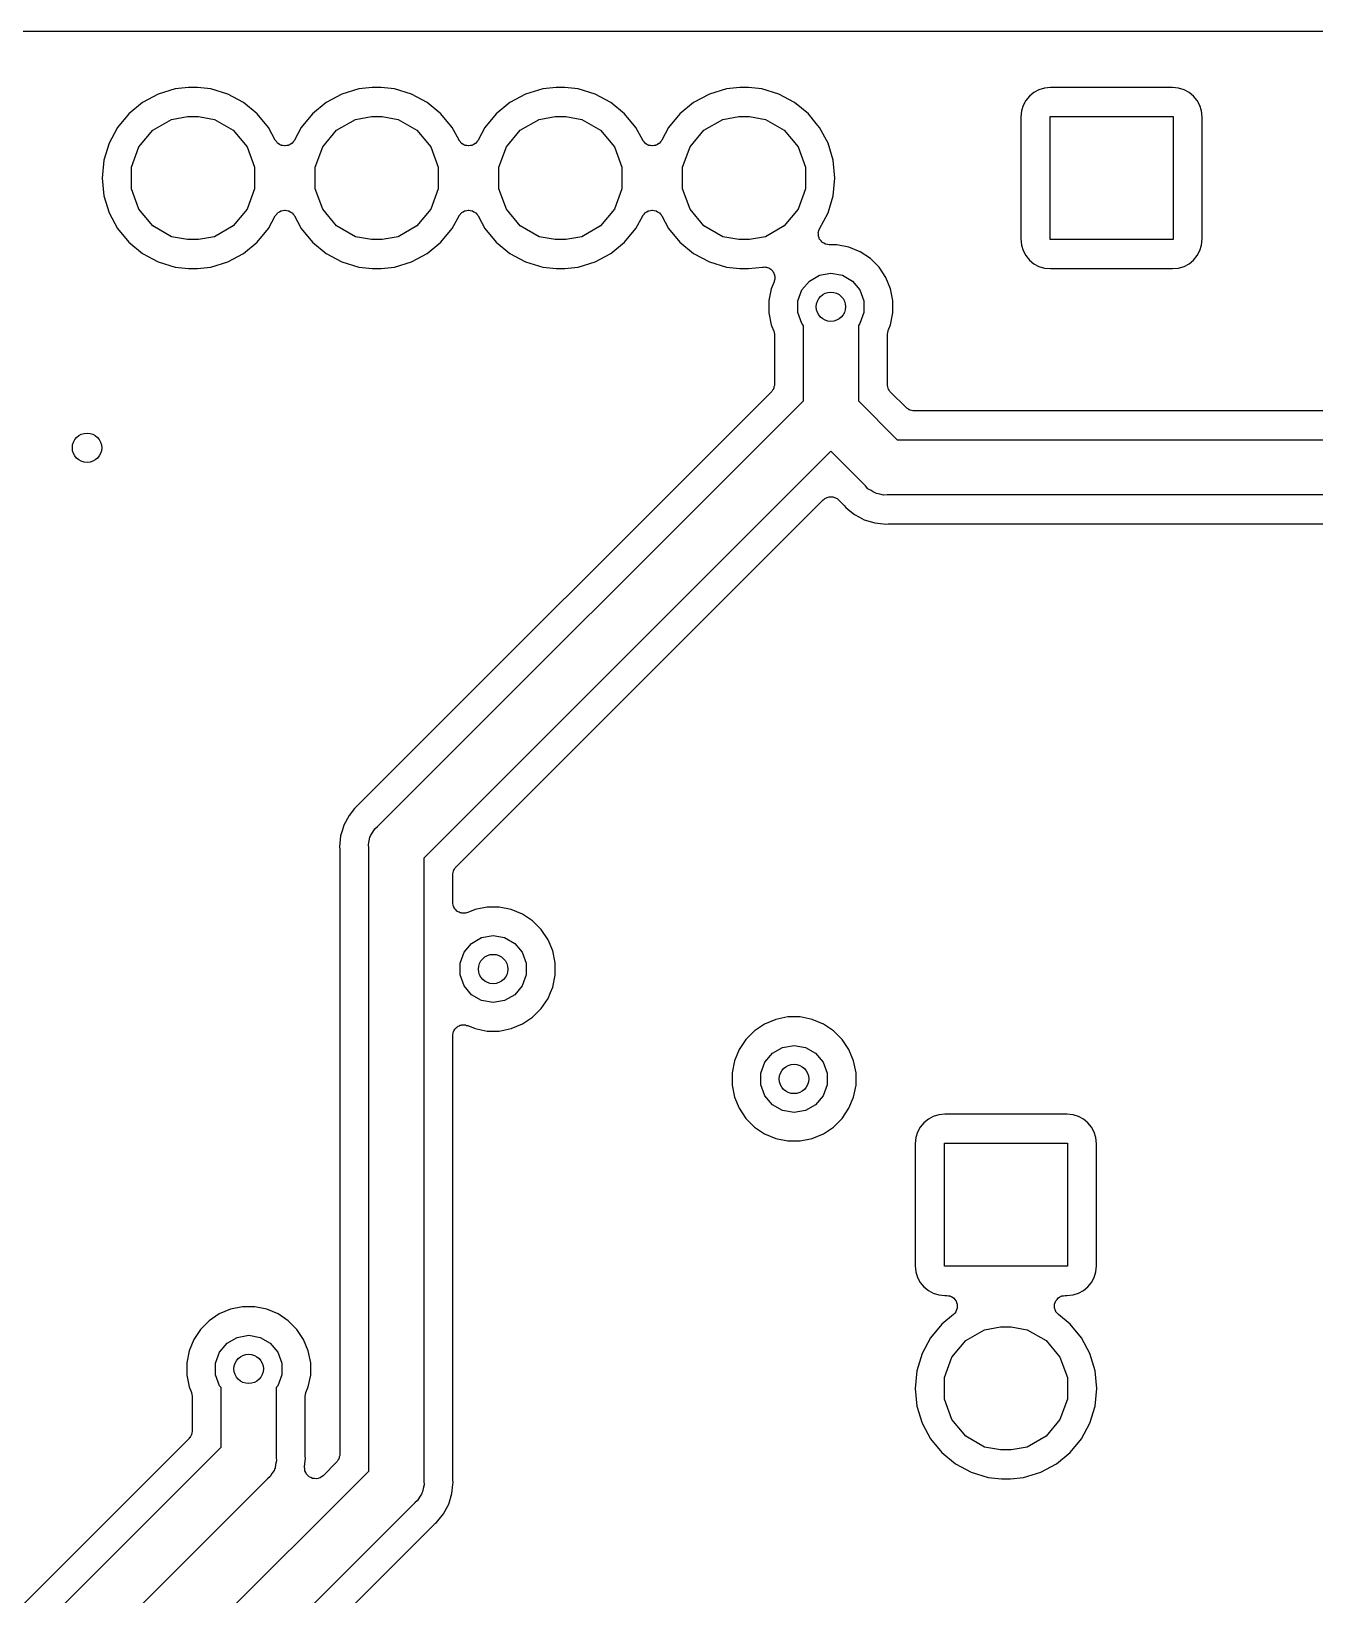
# Model space of a CAD drawing. Extents: x 91.4 to 190.2, y -113.9 to -59.9.
# Drawn here: x 111.69 to 129.44, y -82.34 to -60.72 of the extents above; entities that cross this region are included whole.
import ezdxf

# ---------------------------------------------------------------- set-up
doc = ezdxf.new("R2010")
doc.units = 0
doc.header["$MEASUREMENT"] = 0
doc.layers.add('BLACK', color=7, linetype='CONTINUOUS')

msp = doc.modelspace()

# ---------------------------------------------------------------- linework, layer by layer
at = {"layer": 'BLACK', "linetype": 'CONTINUOUS'}
for p, q in [((108.085, -60.72), (179.163, -60.72)), ((113.449, -61.5896), (113.232, -61.7056)), ((113.685, -61.5181), (113.449, -61.5896)), ((113.869, -61.5), (113.685, -61.5181)), ((113.991, -61.5), (113.869, -61.5)), ((114.175, -61.5181), (113.991, -61.5)), ((114.411, -61.5896), (114.175, -61.5181)), ((114.628, -61.7056), (114.411, -61.5896)), ((115.989, -61.5896), (115.772, -61.7056)), ((116.225, -61.5181), (115.989, -61.5896)), ((116.409, -61.5), (116.225, -61.5181)), ((116.531, -61.5), (116.409, -61.5)), ((116.715, -61.5181), (116.531, -61.5)), ((116.951, -61.5896), (116.715, -61.5181)), ((117.168, -61.7056), (116.951, -61.5896)), ((118.529, -61.5896), (118.312, -61.7056)), ((118.765, -61.5181), (118.529, -61.5896)), ((118.949, -61.5), (118.765, -61.5181)), ((119.071, -61.5), (118.949, -61.5)), ((119.255, -61.5181), (119.071, -61.5)), ((119.491, -61.5896), (119.255, -61.5181)), ((119.708, -61.7056), (119.491, -61.5896)), ((121.069, -61.5896), (120.852, -61.7056)), ((121.305, -61.5181), (121.069, -61.5896)), ((121.489, -61.5), (121.305, -61.5181)), ((121.611, -61.5), (121.489, -61.5)), ((121.795, -61.5181), (121.611, -61.5)), ((122.031, -61.5896), (121.795, -61.5181)), ((122.248, -61.7056), (122.031, -61.5896)), ((125.496, -61.6158), (125.446, -61.6767)), ((125.557, -61.5658), (125.496, -61.6158)), ((125.626, -61.5287), (125.557, -61.5658)), ((125.702, -61.5058), (125.626, -61.5287)), ((125.787, -61.4973), (125.702, -61.5058)), ((127.473, -61.4973), (125.787, -61.4973)), ((127.558, -61.5058), (127.473, -61.4973)), ((127.634, -61.5287), (127.558, -61.5058)), ((127.703, -61.5658), (127.634, -61.5287)), ((127.764, -61.6158), (127.703, -61.5658)), ((127.814, -61.6767), (127.764, -61.6158)), ((113.232, -61.7056), (113.042, -61.8618)), ((114.818, -61.8618), (114.628, -61.7056)), ((115.772, -61.7056), (115.582, -61.8618)), ((117.358, -61.8618), (117.168, -61.7056)), ((118.312, -61.7056), (118.122, -61.8618)), ((119.898, -61.8618), (119.708, -61.7056)), ((120.852, -61.7056), (120.662, -61.8618)), ((122.438, -61.8618), (122.248, -61.7056)), ((125.386, -61.8216), (125.377, -61.9074)), ((125.409, -61.7462), (125.386, -61.8216)), ((125.446, -61.6767), (125.409, -61.7462)), ((127.851, -61.7462), (127.814, -61.6767)), ((127.874, -61.8216), (127.851, -61.7462)), ((127.883, -61.9074), (127.874, -61.8216)), ((112.886, -62.0522), (112.77, -62.2693)), ((113.042, -61.8618), (112.886, -62.0522)), ((113.375, -62.0888), (113.635, -61.9389)), ((113.635, -61.9389), (113.856, -61.9)), ((113.856, -61.9), (114.004, -61.9)), ((114.004, -61.9), (114.225, -61.9389)), ((114.225, -61.9389), (114.485, -62.0888)), ((114.974, -62.0522), (114.818, -61.8618)), ((115.068, -62.2268), (114.974, -62.0522)), ((115.426, -62.0522), (115.332, -62.2268)), ((115.582, -61.8618), (115.426, -62.0522)), ((115.915, -62.0888), (116.175, -61.9389)), ((116.175, -61.9389), (116.396, -61.9)), ((116.396, -61.9), (116.544, -61.9)), ((116.544, -61.9), (116.765, -61.9389)), ((116.765, -61.9389), (117.025, -62.0888)), ((117.514, -62.0522), (117.358, -61.8618)), ((117.608, -62.2268), (117.514, -62.0522)), ((117.966, -62.0522), (117.872, -62.2268)), ((118.122, -61.8618), (117.966, -62.0522)), ((118.455, -62.0888), (118.715, -61.9389)), ((118.715, -61.9389), (118.936, -61.9)), ((118.936, -61.9), (119.084, -61.9)), ((119.084, -61.9), (119.305, -61.9389)), ((119.305, -61.9389), (119.565, -62.0888)), ((120.054, -62.0522), (119.898, -61.8618)), ((120.148, -62.2268), (120.054, -62.0522)), ((120.506, -62.0522), (120.412, -62.2268)), ((120.662, -61.8618), (120.506, -62.0522)), ((120.995, -62.0888), (121.255, -61.9389)), ((121.255, -61.9389), (121.476, -61.9)), ((121.476, -61.9), (121.624, -61.9)), ((121.624, -61.9), (121.845, -61.9389)), ((121.845, -61.9389), (122.105, -62.0888)), ((122.548, -61.9952), (122.438, -61.8618)), ((122.594, -62.0522), (122.548, -61.9952)), ((122.548, -61.9952), (122.548, -61.9952)), ((122.71, -62.2693), (122.594, -62.0522)), ((125.377, -61.9074), (125.377, -63.5926)), ((125.78, -63.6), (125.78, -61.9)), ((125.78, -61.9), (127.48, -61.9)), ((127.48, -61.9), (127.48, -63.6)), ((127.883, -63.5926), (127.883, -61.9074)), ((112.77, -62.2693), (112.698, -62.505)), ((113.183, -62.3184), (113.375, -62.0888)), ((114.485, -62.0888), (114.677, -62.3184)), ((115.071, -62.2307), (115.068, -62.2268)), ((115.073, -62.2353), (115.071, -62.2307)), ((115.087, -62.2511), (115.073, -62.2353)), ((115.1, -62.2678), (115.087, -62.2511)), ((115.104, -62.2704), (115.1, -62.2678)), ((115.107, -62.2741), (115.104, -62.2704)), ((115.126, -62.2841), (115.107, -62.2741)), ((115.293, -62.2741), (115.274, -62.2841)), ((115.296, -62.2704), (115.293, -62.2741)), ((115.3, -62.2678), (115.296, -62.2704)), ((115.313, -62.2511), (115.3, -62.2678)), ((115.327, -62.2353), (115.313, -62.2511)), ((115.329, -62.2307), (115.327, -62.2353)), ((115.332, -62.2268), (115.329, -62.2307)), ((115.723, -62.3184), (115.915, -62.0888)), ((117.025, -62.0888), (117.217, -62.3184)), ((117.611, -62.2307), (117.608, -62.2268)), ((117.613, -62.2353), (117.611, -62.2307)), ((117.627, -62.2511), (117.613, -62.2353)), ((117.64, -62.2678), (117.627, -62.2511)), ((117.644, -62.2704), (117.64, -62.2678)), ((117.647, -62.2741), (117.644, -62.2704)), ((117.666, -62.2841), (117.647, -62.2741)), ((117.833, -62.2741), (117.814, -62.2841)), ((117.836, -62.2704), (117.833, -62.2741)), ((117.84, -62.2678), (117.836, -62.2704)), ((117.853, -62.2511), (117.84, -62.2678)), ((117.867, -62.2353), (117.853, -62.2511)), ((117.869, -62.2307), (117.867, -62.2353)), ((117.872, -62.2268), (117.869, -62.2307)), ((118.263, -62.3184), (118.455, -62.0888)), ((119.565, -62.0888), (119.757, -62.3184)), ((120.151, -62.2307), (120.148, -62.2268)), ((120.153, -62.2353), (120.151, -62.2307)), ((120.167, -62.2511), (120.153, -62.2353)), ((120.18, -62.2678), (120.167, -62.2511)), ((120.184, -62.2704), (120.18, -62.2678)), ((120.187, -62.2741), (120.184, -62.2704)), ((120.206, -62.2841), (120.187, -62.2741)), ((120.373, -62.2741), (120.354, -62.2841)), ((120.376, -62.2704), (120.373, -62.2741)), ((120.38, -62.2678), (120.376, -62.2704)), ((120.393, -62.2511), (120.38, -62.2678)), ((120.407, -62.2353), (120.393, -62.2511)), ((120.409, -62.2307), (120.407, -62.2353)), ((120.412, -62.2268), (120.409, -62.2307)), ((120.803, -62.3184), (120.995, -62.0888)), ((122.105, -62.0888), (122.297, -62.3184)), ((122.782, -62.505), (122.71, -62.2693)), ((113.08, -62.6001), (113.183, -62.3184)), ((114.677, -62.3184), (114.78, -62.6001)), ((115.144, -62.2953), (115.126, -62.2841)), ((115.149, -62.2963), (115.144, -62.2953)), ((115.153, -62.2987), (115.149, -62.2963)), ((115.174, -62.3017), (115.153, -62.2987)), ((115.195, -62.306), (115.174, -62.3017)), ((115.2, -62.3053), (115.195, -62.306)), ((115.205, -62.306), (115.2, -62.3053)), ((115.226, -62.3017), (115.205, -62.306)), ((115.247, -62.2987), (115.226, -62.3017)), ((115.251, -62.2963), (115.247, -62.2987)), ((115.256, -62.2953), (115.251, -62.2963)), ((115.274, -62.2841), (115.256, -62.2953)), ((115.62, -62.6001), (115.723, -62.3184)), ((117.217, -62.3184), (117.32, -62.6001)), ((117.684, -62.2953), (117.666, -62.2841)), ((117.689, -62.2963), (117.684, -62.2953)), ((117.693, -62.2987), (117.689, -62.2963)), ((117.714, -62.3017), (117.693, -62.2987)), ((117.735, -62.306), (117.714, -62.3017)), ((117.74, -62.3053), (117.735, -62.306)), ((117.745, -62.306), (117.74, -62.3053)), ((117.766, -62.3017), (117.745, -62.306)), ((117.787, -62.2987), (117.766, -62.3017)), ((117.791, -62.2963), (117.787, -62.2987)), ((117.796, -62.2953), (117.791, -62.2963)), ((117.814, -62.2841), (117.796, -62.2953)), ((118.16, -62.6001), (118.263, -62.3184)), ((119.757, -62.3184), (119.86, -62.6001)), ((120.224, -62.2953), (120.206, -62.2841)), ((120.229, -62.2963), (120.224, -62.2953)), ((120.233, -62.2987), (120.229, -62.2963)), ((120.254, -62.3017), (120.233, -62.2987)), ((120.275, -62.306), (120.254, -62.3017)), ((120.28, -62.3053), (120.275, -62.306)), ((120.285, -62.306), (120.28, -62.3053)), ((120.306, -62.3017), (120.285, -62.306)), ((120.327, -62.2987), (120.306, -62.3017)), ((120.331, -62.2963), (120.327, -62.2987)), ((120.336, -62.2953), (120.331, -62.2963)), ((120.354, -62.2841), (120.336, -62.2953)), ((120.7, -62.6001), (120.803, -62.3184)), ((122.297, -62.3184), (122.4, -62.6001)), ((112.698, -62.505), (112.674, -62.75)), ((113.08, -62.8999), (113.08, -62.6001)), ((114.78, -62.6001), (114.78, -62.8999)), ((115.62, -62.8999), (115.62, -62.6001)), ((117.32, -62.6001), (117.32, -62.8999)), ((118.16, -62.8999), (118.16, -62.6001)), ((119.86, -62.6001), (119.86, -62.8999)), ((120.7, -62.8999), (120.7, -62.6001)), ((122.4, -62.6001), (122.4, -62.8999)), ((122.806, -62.75), (122.782, -62.505)), ((112.674, -62.75), (112.698, -62.995)), ((113.183, -63.1816), (113.08, -62.8999)), ((114.78, -62.8999), (114.677, -63.1816)), ((115.723, -63.1816), (115.62, -62.8999)), ((117.32, -62.8999), (117.217, -63.1816)), ((118.263, -63.1816), (118.16, -62.8999)), ((119.86, -62.8999), (119.757, -63.1816)), ((120.803, -63.1816), (120.7, -62.8999)), ((122.4, -62.8999), (122.297, -63.1816)), ((122.782, -62.995), (122.806, -62.75)), ((112.698, -62.995), (112.77, -63.2307)), ((122.71, -63.2307), (122.782, -62.995)), ((112.77, -63.2307), (112.886, -63.4478)), ((113.375, -63.4112), (113.183, -63.1816)), ((114.677, -63.1816), (114.485, -63.4112)), ((114.974, -63.4478), (115.068, -63.2732)), ((115.068, -63.2732), (115.071, -63.2693)), ((115.071, -63.2693), (115.073, -63.2647)), ((115.073, -63.2647), (115.087, -63.2489)), ((115.087, -63.2489), (115.1, -63.2322)), ((115.1, -63.2322), (115.104, -63.2296)), ((115.104, -63.2296), (115.107, -63.2259)), ((115.107, -63.2259), (115.126, -63.2159)), ((115.126, -63.2159), (115.144, -63.2047)), ((115.144, -63.2047), (115.149, -63.2037)), ((115.149, -63.2037), (115.153, -63.2013)), ((115.153, -63.2013), (115.174, -63.1983)), ((115.174, -63.1983), (115.195, -63.194)), ((115.195, -63.194), (115.2, -63.1947)), ((115.2, -63.1947), (115.205, -63.194)), ((115.205, -63.194), (115.226, -63.1983)), ((115.226, -63.1983), (115.247, -63.2013)), ((115.247, -63.2013), (115.251, -63.2037)), ((115.251, -63.2037), (115.256, -63.2047)), ((115.256, -63.2047), (115.274, -63.2159)), ((115.274, -63.2159), (115.293, -63.2259)), ((115.293, -63.2259), (115.296, -63.2296)), ((115.296, -63.2296), (115.3, -63.2322)), ((115.3, -63.2322), (115.313, -63.2489)), ((115.313, -63.2489), (115.327, -63.2647)), ((115.327, -63.2647), (115.329, -63.2693)), ((115.329, -63.2693), (115.332, -63.2732)), ((115.332, -63.2732), (115.426, -63.4478)), ((115.915, -63.4112), (115.723, -63.1816)), ((117.217, -63.1816), (117.025, -63.4112)), ((117.514, -63.4478), (117.608, -63.2732)), ((117.608, -63.2732), (117.611, -63.2693)), ((117.611, -63.2693), (117.613, -63.2647)), ((117.613, -63.2647), (117.627, -63.2489)), ((117.627, -63.2489), (117.64, -63.2322)), ((117.64, -63.2322), (117.644, -63.2296)), ((117.644, -63.2296), (117.647, -63.2259)), ((117.647, -63.2259), (117.666, -63.2159)), ((117.666, -63.2159), (117.684, -63.2047)), ((117.684, -63.2047), (117.689, -63.2037)), ((117.689, -63.2037), (117.693, -63.2013)), ((117.693, -63.2013), (117.714, -63.1983)), ((117.714, -63.1983), (117.735, -63.194)), ((117.735, -63.194), (117.74, -63.1947)), ((117.74, -63.1947), (117.745, -63.194)), ((117.745, -63.194), (117.766, -63.1983)), ((117.766, -63.1983), (117.787, -63.2013)), ((117.787, -63.2013), (117.791, -63.2037)), ((117.791, -63.2037), (117.796, -63.2047)), ((117.796, -63.2047), (117.814, -63.2159)), ((117.814, -63.2159), (117.833, -63.2259)), ((117.833, -63.2259), (117.836, -63.2296)), ((117.836, -63.2296), (117.84, -63.2322)), ((117.84, -63.2322), (117.853, -63.2489)), ((117.853, -63.2489), (117.867, -63.2647)), ((117.867, -63.2647), (117.869, -63.2693)), ((117.869, -63.2693), (117.872, -63.2732)), ((117.872, -63.2732), (117.966, -63.4478)), ((118.455, -63.4112), (118.263, -63.1816)), ((119.757, -63.1816), (119.565, -63.4112)), ((120.054, -63.4478), (120.148, -63.2732)), ((120.148, -63.2732), (120.151, -63.2693)), ((120.151, -63.2693), (120.153, -63.2647)), ((120.153, -63.2647), (120.167, -63.2489)), ((120.167, -63.2489), (120.18, -63.2322)), ((120.18, -63.2322), (120.184, -63.2296)), ((120.184, -63.2296), (120.187, -63.2259)), ((120.187, -63.2259), (120.206, -63.2159)), ((120.206, -63.2159), (120.224, -63.2047)), ((120.224, -63.2047), (120.229, -63.2037)), ((120.229, -63.2037), (120.233, -63.2013)), ((120.233, -63.2013), (120.254, -63.1983)), ((120.254, -63.1983), (120.275, -63.194)), ((120.275, -63.194), (120.28, -63.1947)), ((120.28, -63.1947), (120.285, -63.194)), ((120.285, -63.194), (120.306, -63.1983)), ((120.306, -63.1983), (120.327, -63.2013)), ((120.327, -63.2013), (120.331, -63.2037)), ((120.331, -63.2037), (120.336, -63.2047)), ((120.336, -63.2047), (120.354, -63.2159)), ((120.354, -63.2159), (120.373, -63.2259)), ((120.373, -63.2259), (120.376, -63.2296)), ((120.376, -63.2296), (120.38, -63.2322)), ((120.38, -63.2322), (120.393, -63.2489)), ((120.393, -63.2489), (120.407, -63.2647)), ((120.407, -63.2647), (120.409, -63.2693)), ((120.409, -63.2693), (120.412, -63.2732)), ((120.412, -63.2732), (120.506, -63.4478)), ((120.995, -63.4112), (120.803, -63.1816)), ((122.297, -63.1816), (122.105, -63.4112)), ((122.592, -63.4521), (122.71, -63.2307)), ((112.886, -63.4478), (113.042, -63.6382)), ((113.635, -63.5611), (113.375, -63.4112)), ((113.856, -63.6), (113.635, -63.5611)), ((114.225, -63.5611), (114.004, -63.6)), ((114.485, -63.4112), (114.225, -63.5611)), ((114.818, -63.6382), (114.974, -63.4478)), ((115.426, -63.4478), (115.582, -63.6382)), ((116.175, -63.5611), (115.915, -63.4112)), ((116.396, -63.6), (116.175, -63.5611)), ((116.765, -63.5611), (116.544, -63.6)), ((117.025, -63.4112), (116.765, -63.5611)), ((117.358, -63.6382), (117.514, -63.4478)), ((117.966, -63.4478), (118.122, -63.6382)), ((118.715, -63.5611), (118.455, -63.4112)), ((118.936, -63.6), (118.715, -63.5611)), ((119.305, -63.5611), (119.084, -63.6)), ((119.565, -63.4112), (119.305, -63.5611)), ((119.898, -63.6382), (120.054, -63.4478)), ((120.506, -63.4478), (120.662, -63.6382)), ((121.255, -63.5611), (120.995, -63.4112)), ((121.476, -63.6), (121.255, -63.5611)), ((121.845, -63.5611), (121.624, -63.6)), ((122.105, -63.4112), (121.845, -63.5611)), ((122.576, -63.5016), (122.577, -63.4992)), ((122.577, -63.5252), (122.576, -63.5016)), ((122.577, -63.4968), (122.585, -63.4745)), ((122.577, -63.4992), (122.577, -63.4968)), ((122.577, -63.5488), (122.577, -63.5252)), ((122.578, -63.5512), (122.577, -63.5488)), ((122.578, -63.5537), (122.578, -63.5512)), ((122.586, -63.5756), (122.578, -63.5537)), ((122.585, -63.4745), (122.592, -63.4521)), ((113.042, -63.6382), (113.232, -63.7944)), ((114.004, -63.6), (113.856, -63.6)), ((114.628, -63.7944), (114.818, -63.6382)), ((115.582, -63.6382), (115.772, -63.7944)), ((116.544, -63.6), (116.396, -63.6)), ((117.168, -63.7944), (117.358, -63.6382)), ((118.122, -63.6382), (118.312, -63.7944)), ((119.084, -63.6), (118.936, -63.6)), ((119.708, -63.7944), (119.898, -63.6382)), ((120.662, -63.6382), (120.852, -63.7944)), ((121.624, -63.6), (121.476, -63.6)), ((122.594, -63.5978), (122.586, -63.5756)), ((122.596, -63.5997), (122.594, -63.5978)), ((122.597, -63.602), (122.596, -63.5997)), ((122.613, -63.6196), (122.597, -63.602)), ((122.628, -63.6377), (122.613, -63.6196)), ((122.63, -63.6389), (122.628, -63.6377)), ((122.632, -63.6408), (122.63, -63.6389)), ((122.653, -63.6519), (122.632, -63.6408)), ((122.673, -63.6638), (122.653, -63.6519)), ((122.676, -63.6642), (122.673, -63.6638)), ((122.678, -63.6654), (122.676, -63.6642)), ((122.701, -63.6687), (122.678, -63.6654)), ((122.724, -63.6728), (122.701, -63.6687)), ((122.834, -63.6728), (122.724, -63.6728)), ((123, -63.7057), (122.834, -63.6728)), ((123.156, -63.7704), (123, -63.7057)), ((123.296, -63.8642), (123.156, -63.7704)), ((125.377, -63.5926), (125.386, -63.6784)), ((125.386, -63.6784), (125.409, -63.7538)), ((125.409, -63.7538), (125.446, -63.8233)), ((127.48, -63.6), (125.78, -63.6)), ((127.814, -63.8233), (127.851, -63.7538)), ((127.851, -63.7538), (127.874, -63.6784)), ((127.874, -63.6784), (127.883, -63.5926)), ((113.232, -63.7944), (113.449, -63.9104)), ((113.449, -63.9104), (113.685, -63.9819)), ((113.685, -63.9819), (113.869, -64)), ((113.869, -64), (113.991, -64)), ((113.991, -64), (114.175, -63.9819)), ((114.175, -63.9819), (114.411, -63.9104)), ((114.411, -63.9104), (114.628, -63.7944)), ((115.772, -63.7944), (115.989, -63.9104)), ((115.989, -63.9104), (116.225, -63.9819)), ((116.225, -63.9819), (116.409, -64)), ((116.409, -64), (116.531, -64)), ((116.531, -64), (116.715, -63.9819)), ((116.715, -63.9819), (116.951, -63.9104)), ((116.951, -63.9104), (117.168, -63.7944)), ((118.312, -63.7944), (118.529, -63.9104)), ((118.529, -63.9104), (118.765, -63.9819)), ((118.765, -63.9819), (118.949, -64)), ((118.949, -64), (119.071, -64)), ((119.071, -64), (119.255, -63.9819)), ((119.255, -63.9819), (119.491, -63.9104)), ((119.491, -63.9104), (119.708, -63.7944)), ((120.852, -63.7944), (121.069, -63.9104)), ((121.069, -63.9104), (121.305, -63.9819)), ((121.305, -63.9819), (121.489, -64)), ((121.489, -64), (121.611, -64)), ((121.611, -64), (121.805, -63.9809)), ((121.805, -63.9809), (121.806, -63.9806)), ((121.806, -63.9806), (121.808, -63.9807)), ((121.808, -63.9807), (121.81, -63.9805)), ((121.81, -63.9805), (121.819, -63.9812)), ((121.819, -63.9812), (121.82, -63.9812)), ((121.82, -63.9812), (121.834, -63.9796)), ((121.834, -63.9796), (121.846, -63.9824)), ((121.846, -63.9824), (121.858, -63.9829)), ((121.858, -63.9829), (121.871, -63.9882)), ((121.871, -63.9882), (121.885, -63.9914)), ((121.885, -63.9914), (121.895, -63.9981)), ((121.895, -63.9981), (121.906, -64.0028)), ((121.906, -64.0028), (121.917, -64.0122)), ((123.416, -63.9836), (123.296, -63.8642)), ((123.51, -64.124), (123.416, -63.9836)), ((125.446, -63.8233), (125.496, -63.8842)), ((125.496, -63.8842), (125.557, -63.9342)), ((125.557, -63.9342), (125.626, -63.9713)), ((125.626, -63.9713), (125.702, -63.9942)), ((125.702, -63.9942), (125.787, -64.0027)), ((125.787, -64.0027), (127.473, -64.0027)), ((127.473, -64.0027), (127.558, -63.9942)), ((127.558, -63.9942), (127.634, -63.9713)), ((127.634, -63.9713), (127.703, -63.9342)), ((127.703, -63.9342), (127.764, -63.8842)), ((127.764, -63.8842), (127.814, -63.8233)), ((121.917, -64.0122), (121.928, -64.0199)), ((121.964, -64.1867), (121.926, -64.28)), ((121.928, -64.0199), (121.936, -64.0297)), ((121.936, -64.0297), (121.945, -64.038)), ((121.945, -64.038), (121.951, -64.0504)), ((121.951, -64.0504), (121.96, -64.0615)), ((121.96, -64.0615), (121.963, -64.0733)), ((121.963, -64.0733), (121.969, -64.0842)), ((121.967, -64.1747), (121.964, -64.1867)), ((121.972, -64.1634), (121.967, -64.1747)), ((121.969, -64.0842), (121.971, -64.098)), ((121.971, -64.098), (121.975, -64.1114)), ((121.973, -64.1495), (121.972, -64.1634)), ((121.976, -64.1359), (121.973, -64.1495)), ((121.975, -64.1114), (121.974, -64.1237)), ((121.974, -64.1237), (121.976, -64.1359)), ((122.348, -64.2979), (122.452, -64.1744)), ((122.452, -64.1744), (122.591, -64.0937)), ((122.591, -64.0937), (122.75, -64.0657)), ((122.75, -64.0657), (122.909, -64.0937)), ((122.909, -64.0937), (123.048, -64.1744)), ((123.048, -64.1744), (123.152, -64.2979)), ((123.574, -64.28), (123.51, -64.124)), ((121.926, -64.28), (121.893, -64.4456)), ((122.293, -64.4494), (122.348, -64.2979)), ((123.152, -64.2979), (123.207, -64.4494)), ((123.607, -64.4456), (123.574, -64.28)), ((121.893, -64.4456), (121.893, -64.6144)), ((121.893, -64.6144), (121.926, -64.78)), ((122.293, -64.6106), (122.293, -64.4494)), ((122.348, -64.7621), (122.293, -64.6106)), ((123.207, -64.6106), (123.152, -64.7621)), ((123.207, -64.4494), (123.207, -64.6106)), ((123.574, -64.78), (123.607, -64.6144)), ((123.607, -64.6144), (123.607, -64.4456)), ((121.926, -64.78), (121.958, -64.8569)), ((121.958, -64.8569), (121.958, -64.8601)), ((121.958, -64.8601), (121.96, -64.863)), ((121.96, -64.863), (121.964, -64.8855)), ((122.369, -64.7872), (122.348, -64.7621)), ((122.369, -65.8322), (122.369, -64.7872)), ((123.152, -64.7621), (123.131, -64.7872)), ((123.131, -64.7872), (123.131, -65.8322)), ((123.536, -64.8855), (123.54, -64.863)), ((123.54, -64.863), (123.542, -64.8601)), ((123.542, -64.8569), (123.574, -64.78)), ((123.542, -64.8601), (123.542, -64.8569)), ((121.964, -64.8855), (121.969, -64.9078)), ((121.969, -64.9078), (121.968, -64.911)), ((121.968, -64.911), (121.969, -64.9143)), ((121.969, -64.9143), (121.969, -65.6044)), ((123.531, -64.9078), (123.536, -64.8855)), ((123.532, -64.911), (123.531, -64.9078)), ((123.531, -64.9143), (123.532, -64.911)), ((123.531, -65.6044), (123.531, -64.9143)), ((121.925, -65.7104), (116.22, -71.4154)), ((121.929, -65.705), (121.925, -65.7104)), ((121.934, -65.7008), (121.929, -65.705)), ((121.944, -65.6838), (121.934, -65.7008)), ((121.955, -65.6678), (121.944, -65.6838)), ((121.957, -65.6614), (121.955, -65.6678)), ((121.96, -65.6557), (121.957, -65.6614)), ((121.963, -65.6364), (121.96, -65.6557)), ((121.968, -65.6174), (121.963, -65.6364)), ((121.969, -65.6044), (121.968, -65.6109)), ((121.968, -65.6109), (121.968, -65.6174)), ((123.532, -65.6109), (123.531, -65.6044)), ((123.532, -65.6174), (123.532, -65.6109)), ((123.537, -65.6364), (123.532, -65.6174)), ((123.54, -65.6557), (123.537, -65.6364)), ((123.543, -65.6614), (123.54, -65.6557)), ((123.545, -65.6678), (123.543, -65.6614)), ((123.556, -65.6838), (123.545, -65.6678)), ((123.566, -65.7008), (123.556, -65.6838)), ((123.571, -65.705), (123.566, -65.7008)), ((123.575, -65.7104), (123.571, -65.705)), ((123.79, -65.9251), (123.575, -65.7104)), ((116.482, -71.7188), (122.369, -65.8322)), ((123.131, -65.8322), (123.668, -66.369)), ((123.795, -65.9289), (123.79, -65.9251)), ((123.799, -65.9339), (123.795, -65.9289)), ((123.816, -65.9437), (123.799, -65.9339)), ((123.832, -65.9549), (123.816, -65.9437)), ((123.839, -65.9567), (123.832, -65.9549)), ((123.844, -65.96), (123.839, -65.9567)), ((123.864, -65.9634), (123.844, -65.96)), ((123.883, -65.9684), (123.864, -65.9634)), ((123.889, -65.9679), (123.883, -65.9684)), ((123.896, -65.969), (123.889, -65.9679)), ((146.334, -65.969), (123.896, -65.969)), ((123.668, -66.369), (146.363, -66.369)), ((122.75, -66.5288), (117.121, -72.1578)), ((123.229, -67.0077), (122.75, -66.5288)), ((123.261, -67.0464), (123.229, -67.0077)), ((117.565, -72.2796), (122.644, -67.2006)), ((122.644, -67.2006), (122.655, -67.193)), ((122.655, -67.193), (122.664, -67.1838)), ((122.664, -67.1838), (122.676, -67.1782)), ((122.676, -67.1782), (122.687, -67.1707)), ((122.687, -67.1707), (122.699, -67.1673)), ((122.699, -67.1673), (122.711, -67.1617)), ((122.711, -67.1617), (122.724, -67.1606)), ((122.724, -67.1606), (122.737, -67.1572)), ((122.737, -67.1572), (122.75, -67.1583)), ((122.75, -67.1583), (122.763, -67.1572)), ((122.763, -67.1572), (122.776, -67.1606)), ((122.776, -67.1606), (122.789, -67.1617)), ((122.789, -67.1617), (122.801, -67.1673)), ((122.801, -67.1673), (122.813, -67.1707)), ((122.813, -67.1707), (122.824, -67.1782)), ((122.824, -67.1782), (122.836, -67.1838)), ((122.836, -67.1838), (122.845, -67.193)), ((122.845, -67.193), (122.856, -67.2006)), ((122.856, -67.2006), (122.925, -67.2699)), ((123.305, -67.0716), (123.261, -67.0464)), ((123.346, -67.1006), (123.305, -67.0716)), ((123.363, -67.105), (123.346, -67.1006)), ((123.378, -67.1135), (123.363, -67.105)), ((123.427, -67.1223), (123.378, -67.1135)), ((123.476, -67.1354), (123.427, -67.1223)), ((123.527, -67.131), (123.476, -67.1354)), ((146.222, -67.131), (123.527, -67.131)), ((122.925, -67.2699), (122.93, -67.276)), ((122.93, -67.276), (122.935, -67.2808)), ((122.935, -67.2808), (122.955, -67.3049)), ((122.955, -67.3049), (123.012, -67.3513)), ((123.012, -67.3513), (123.012, -67.3513)), ((123.012, -67.3513), (123.074, -67.4025)), ((123.074, -67.4025), (123.147, -67.4418)), ((123.147, -67.4418), (123.147, -67.4418)), ((123.147, -67.4418), (123.21, -67.475)), ((123.21, -67.475), (123.357, -67.5197)), ((123.357, -67.5197), (123.479, -67.5317)), ((123.479, -67.5317), (123.479, -67.5317)), ((123.479, -67.5317), (123.479, -67.5317)), ((123.479, -67.5317), (123.51, -67.5348)), ((123.51, -67.5348), (123.541, -67.5317)), ((123.541, -67.5317), (123.548, -67.5323)), ((123.548, -67.5323), (123.556, -67.531)), ((123.556, -67.531), (145.994, -67.531)), ((116.087, -71.564), (116.015, -71.6997)), ((116.165, -71.4692), (116.087, -71.564)), ((116.185, -71.4451), (116.165, -71.4692)), ((116.165, -71.4692), (116.165, -71.4692)), ((116.209, -71.4253), (116.185, -71.4451)), ((116.214, -71.4197), (116.209, -71.4253)), ((116.22, -71.4154), (116.214, -71.4197)), ((115.996, -71.7631), (115.97, -71.8469)), ((116.015, -71.6997), (115.996, -71.7631)), ((116.418, -71.7951), (116.444, -71.7513)), ((116.444, -71.7513), (116.482, -71.7188)), ((115.97, -71.8469), (115.955, -72)), ((115.955, -72), (115.958, -72.031)), ((116.355, -71.9663), (116.368, -71.9174)), ((116.359, -72.0166), (116.355, -71.9663)), ((116.368, -71.9174), (116.376, -71.8677)), ((116.376, -71.8677), (116.385, -71.8529)), ((116.385, -71.8529), (116.389, -71.8365)), ((116.389, -71.8365), (116.418, -71.7951)), ((115.958, -72.031), (115.958, -72.0384)), ((115.958, -72.0384), (115.959, -72.0457)), ((115.959, -72.0457), (115.959, -80.4044)), ((116.359, -80.6322), (116.359, -72.0166)), ((117.121, -72.1578), (117.121, -80.7734)), ((117.521, -72.3856), (117.522, -72.3791)), ((117.521, -72.7692), (117.521, -72.3856)), ((117.522, -72.3726), (117.527, -72.3536)), ((117.522, -72.3791), (117.522, -72.3726)), ((117.527, -72.3536), (117.53, -72.3343)), ((117.53, -72.3343), (117.533, -72.3286)), ((117.533, -72.3286), (117.535, -72.3222)), ((117.535, -72.3222), (117.546, -72.3062)), ((117.546, -72.3062), (117.556, -72.2892)), ((117.556, -72.2892), (117.561, -72.285)), ((117.561, -72.285), (117.565, -72.2796)), ((117.524, -72.7853), (117.521, -72.7692)), ((117.525, -72.8017), (117.524, -72.7853)), ((117.528, -72.8108), (117.525, -72.8017)), ((117.53, -72.8205), (117.528, -72.8108)), ((117.538, -72.8347), (117.53, -72.8205)), ((117.544, -72.8498), (117.538, -72.8347)), ((117.551, -72.8571), (117.544, -72.8498)), ((117.556, -72.8656), (117.551, -72.8571)), ((117.569, -72.8762), (117.556, -72.8656)), ((117.83, -72.8657), (117.728, -72.9078)), ((117.996, -72.8328), (117.83, -72.8657)), ((118.164, -72.8328), (117.996, -72.8328)), ((118.33, -72.8657), (118.164, -72.8328)), ((118.486, -72.9304), (118.33, -72.8657)), ((117.58, -72.8882), (117.569, -72.8762)), ((117.588, -72.8928), (117.58, -72.8882)), ((117.596, -72.8991), (117.588, -72.8928)), ((117.611, -72.9047), (117.596, -72.8991)), ((117.626, -72.9123), (117.611, -72.9047)), ((117.636, -72.9136), (117.626, -72.9123)), ((117.645, -72.9169), (117.636, -72.9136)), ((117.661, -72.9169), (117.645, -72.9169)), ((117.678, -72.9191), (117.661, -72.9169)), ((117.687, -72.9169), (117.678, -72.9191)), ((117.697, -72.9169), (117.687, -72.9169)), ((117.712, -72.9114), (117.697, -72.9169)), ((117.728, -72.9078), (117.712, -72.9114)), ((118.626, -73.0242), (118.486, -72.9304)), ((118.746, -73.1436), (118.626, -73.0242)), ((117.782, -73.3344), (117.921, -73.2537)), ((117.921, -73.2537), (118.08, -73.2257)), ((118.08, -73.2257), (118.239, -73.2537)), ((118.239, -73.2537), (118.378, -73.3344)), ((118.84, -73.284), (118.746, -73.1436)), ((118.904, -73.44), (118.84, -73.284)), ((117.623, -73.6094), (117.678, -73.4579)), ((117.678, -73.4579), (117.782, -73.3344)), ((118.378, -73.3344), (118.482, -73.4579)), ((118.482, -73.4579), (118.537, -73.6094)), ((118.937, -73.6056), (118.904, -73.44)), ((117.623, -73.7706), (117.623, -73.6094)), ((118.537, -73.6094), (118.537, -73.7706)), ((118.937, -73.7744), (118.937, -73.6056)), ((117.678, -73.9221), (117.623, -73.7706)), ((117.782, -74.0456), (117.678, -73.9221)), ((118.482, -73.9221), (118.378, -74.0456)), ((118.537, -73.7706), (118.482, -73.9221)), ((118.874, -74.0126), (118.904, -73.94)), ((118.904, -73.94), (118.937, -73.7744)), ((117.921, -74.1263), (117.782, -74.0456)), ((118.08, -74.1543), (117.921, -74.1263)), ((118.239, -74.1263), (118.08, -74.1543)), ((118.378, -74.0456), (118.239, -74.1263)), ((118.746, -74.2364), (118.84, -74.096)), ((118.84, -74.096), (118.874, -74.0126)), ((118.874, -74.0126), (118.874, -74.0126)), ((118.486, -74.4496), (118.626, -74.3558)), ((118.626, -74.3558), (118.746, -74.2364)), ((122.156, -74.3528), (121.99, -74.3857)), ((122.324, -74.3528), (122.156, -74.3528)), ((122.49, -74.3857), (122.324, -74.3528)), ((117.521, -74.6108), (117.524, -74.5947)), ((117.524, -74.5947), (117.525, -74.5783)), ((117.525, -74.5783), (117.528, -74.5692)), ((117.528, -74.5692), (117.53, -74.5595)), ((117.53, -74.5595), (117.538, -74.5453)), ((117.538, -74.5453), (117.544, -74.5302)), ((117.544, -74.5302), (117.551, -74.5229)), ((117.551, -74.5229), (117.556, -74.5144)), ((117.556, -74.5144), (117.569, -74.5038)), ((117.569, -74.5038), (117.58, -74.4918)), ((117.58, -74.4918), (117.588, -74.4872)), ((117.588, -74.4872), (117.596, -74.4809)), ((117.596, -74.4809), (117.611, -74.4753)), ((117.611, -74.4753), (117.626, -74.4677)), ((117.626, -74.4677), (117.636, -74.4664)), ((117.636, -74.4664), (117.645, -74.4631)), ((117.645, -74.4631), (117.661, -74.4631)), ((117.661, -74.4631), (117.678, -74.4609)), ((117.678, -74.4609), (117.687, -74.4631)), ((117.687, -74.4631), (117.697, -74.4631)), ((117.697, -74.4631), (117.712, -74.4686)), ((117.712, -74.4686), (117.728, -74.4722)), ((117.728, -74.4722), (117.83, -74.5143)), ((117.83, -74.5143), (117.996, -74.5472)), ((117.996, -74.5472), (118.164, -74.5472)), ((118.164, -74.5472), (118.33, -74.5143)), ((118.33, -74.5143), (118.486, -74.4496)), ((121.694, -74.5442), (121.574, -74.6636)), ((121.834, -74.4504), (121.694, -74.5442)), ((121.99, -74.3857), (121.834, -74.4504)), ((122.646, -74.4504), (122.49, -74.3857)), ((122.786, -74.5442), (122.646, -74.4504)), ((122.906, -74.6636), (122.786, -74.5442)), ((117.521, -80.7443), (117.521, -74.6108)), ((121.48, -74.804), (121.416, -74.96)), ((121.574, -74.6636), (121.48, -74.804)), ((121.942, -74.8544), (122.081, -74.7737)), ((122.081, -74.7737), (122.24, -74.7457)), ((122.24, -74.7457), (122.399, -74.7737)), ((122.399, -74.7737), (122.538, -74.8544)), ((123, -74.804), (122.906, -74.6636)), ((123.064, -74.96), (123, -74.804)), ((121.416, -74.96), (121.383, -75.1256)), ((121.783, -75.1294), (121.838, -74.9779)), ((121.838, -74.9779), (121.942, -74.8544)), ((122.538, -74.8544), (122.642, -74.9779)), ((122.642, -74.9779), (122.697, -75.1294)), ((123.097, -75.1256), (123.064, -74.96)), ((121.383, -75.1256), (121.383, -75.2944)), ((121.783, -75.2906), (121.783, -75.1294)), ((122.697, -75.1294), (122.697, -75.2906)), ((123.097, -75.2944), (123.097, -75.1256)), ((121.383, -75.2944), (121.416, -75.46)), ((121.416, -75.46), (121.48, -75.616)), ((121.838, -75.4421), (121.783, -75.2906)), ((121.942, -75.5656), (121.838, -75.4421)), ((122.642, -75.4421), (122.538, -75.5656)), ((122.697, -75.2906), (122.642, -75.4421)), ((123, -75.616), (123.064, -75.46)), ((123.064, -75.46), (123.097, -75.2944)), ((121.48, -75.616), (121.574, -75.7564)), ((122.081, -75.6463), (121.942, -75.5656)), ((122.24, -75.6743), (122.081, -75.6463)), ((122.399, -75.6463), (122.24, -75.6743)), ((122.538, -75.5656), (122.399, -75.6463)), ((122.906, -75.7564), (123, -75.616)), ((121.574, -75.7564), (121.694, -75.8758)), ((121.694, -75.8758), (121.834, -75.9696)), ((122.646, -75.9696), (122.786, -75.8758)), ((122.786, -75.8758), (122.906, -75.7564)), ((123.986, -75.8767), (123.949, -75.9462)), ((124.036, -75.8158), (123.986, -75.8767)), ((124.097, -75.7658), (124.036, -75.8158)), ((124.166, -75.7287), (124.097, -75.7658)), ((124.242, -75.7058), (124.166, -75.7287)), ((124.327, -75.6973), (124.242, -75.7058)), ((126.013, -75.6973), (124.327, -75.6973)), ((126.098, -75.7058), (126.013, -75.6973)), ((126.174, -75.7287), (126.098, -75.7058)), ((126.243, -75.7658), (126.174, -75.7287)), ((126.304, -75.8158), (126.243, -75.7658)), ((126.354, -75.8767), (126.304, -75.8158)), ((126.391, -75.9462), (126.354, -75.8767)), ((121.834, -75.9696), (121.99, -76.0343)), ((121.99, -76.0343), (122.156, -76.0672)), ((122.156, -76.0672), (122.324, -76.0672)), ((122.324, -76.0672), (122.49, -76.0343)), ((122.49, -76.0343), (122.646, -75.9696)), ((123.926, -76.0216), (123.917, -76.1074)), ((123.917, -76.1074), (123.917, -77.7926)), ((123.949, -75.9462), (123.926, -76.0216)), ((124.32, -77.8), (124.32, -76.1)), ((124.32, -76.1), (126.02, -76.1)), ((126.02, -76.1), (126.02, -77.8)), ((126.414, -76.0216), (126.391, -75.9462)), ((126.423, -76.1074), (126.414, -76.0216)), ((126.423, -77.7926), (126.423, -76.1074)), ((123.917, -77.7926), (123.926, -77.8784)), ((126.02, -77.8), (124.32, -77.8)), ((126.414, -77.8784), (126.423, -77.7926)), ((123.926, -77.8784), (123.949, -77.9538)), ((123.949, -77.9538), (123.986, -78.0233)), ((123.986, -78.0233), (124.036, -78.0842)), ((126.304, -78.0842), (126.354, -78.0233)), ((126.354, -78.0233), (126.391, -77.9538)), ((126.391, -77.9538), (126.414, -77.8784)), ((124.036, -78.0842), (124.097, -78.1342)), ((124.097, -78.1342), (124.166, -78.1713)), ((124.166, -78.1713), (124.242, -78.1942)), ((124.242, -78.1942), (124.327, -78.2027)), ((124.327, -78.2027), (124.349, -78.2027)), ((124.349, -78.2027), (124.35, -78.2028)), ((124.35, -78.2028), (124.351, -78.2027)), ((124.351, -78.2027), (124.375, -78.2073)), ((124.375, -78.2073), (124.4, -78.2117)), ((124.4, -78.2117), (124.401, -78.2121)), ((124.401, -78.2121), (124.402, -78.2123)), ((124.402, -78.2123), (124.424, -78.2251)), ((124.424, -78.2251), (124.445, -78.2378)), ((124.445, -78.2378), (124.446, -78.2384)), ((124.446, -78.2384), (124.447, -78.2388)), ((124.447, -78.2388), (124.463, -78.2583)), ((124.463, -78.2583), (124.479, -78.2777)), ((125.861, -78.2777), (125.877, -78.2583)), ((125.877, -78.2583), (125.893, -78.2388)), ((125.893, -78.2388), (125.894, -78.2384)), ((125.894, -78.2384), (125.895, -78.2378)), ((125.895, -78.2378), (125.916, -78.2251)), ((125.916, -78.2251), (125.938, -78.2123)), ((125.938, -78.2123), (125.939, -78.2121)), ((125.939, -78.2121), (125.94, -78.2117)), ((125.94, -78.2117), (125.965, -78.2073)), ((125.965, -78.2073), (125.989, -78.2027)), ((125.989, -78.2027), (125.99, -78.2028)), ((125.99, -78.2028), (125.991, -78.2027)), ((125.991, -78.2027), (126.013, -78.2027)), ((126.013, -78.2027), (126.098, -78.1942)), ((126.098, -78.1942), (126.174, -78.1713)), ((126.174, -78.1713), (126.243, -78.1342)), ((126.243, -78.1342), (126.304, -78.0842)), ((114.294, -78.4604), (114.154, -78.5542)), ((114.45, -78.3957), (114.294, -78.4604)), ((114.616, -78.3628), (114.45, -78.3957)), ((114.784, -78.3628), (114.616, -78.3628)), ((114.95, -78.3957), (114.784, -78.3628)), ((115.106, -78.4604), (114.95, -78.3957)), ((115.246, -78.5542), (115.106, -78.4604)), ((124.444, -78.4686), (124.282, -78.6018)), ((124.445, -78.468), (124.444, -78.4686)), ((124.462, -78.4482), (124.445, -78.4676)), ((124.445, -78.4676), (124.445, -78.468)), ((124.478, -78.4291), (124.462, -78.4482)), ((124.479, -78.4277), (124.478, -78.4283)), ((124.478, -78.4283), (124.478, -78.4291)), ((124.479, -78.2777), (124.479, -78.2784)), ((124.479, -78.2784), (124.48, -78.2791)), ((124.488, -78.4039), (124.479, -78.4277)), ((124.48, -78.2791), (124.488, -78.3028)), ((124.488, -78.3028), (124.497, -78.3266)), ((124.496, -78.3803), (124.488, -78.4039)), ((124.497, -78.3787), (124.496, -78.3795)), ((124.496, -78.3795), (124.496, -78.3803)), ((124.497, -78.3266), (124.497, -78.3274)), ((124.497, -78.3274), (124.497, -78.3282)), ((124.497, -78.3282), (124.497, -78.3534)), ((124.497, -78.3534), (124.497, -78.3787)), ((125.843, -78.3266), (125.852, -78.3029)), ((125.843, -78.3274), (125.843, -78.3266)), ((125.843, -78.3282), (125.843, -78.3274)), ((125.843, -78.3535), (125.843, -78.3282)), ((125.843, -78.3787), (125.843, -78.3535)), ((125.844, -78.3795), (125.843, -78.3787)), ((125.844, -78.3803), (125.844, -78.3795)), ((125.852, -78.4039), (125.844, -78.3803)), ((125.852, -78.3029), (125.86, -78.2791)), ((125.861, -78.4277), (125.852, -78.4039)), ((125.86, -78.2791), (125.861, -78.2784)), ((125.861, -78.2784), (125.861, -78.2777)), ((125.862, -78.4283), (125.861, -78.4277)), ((125.862, -78.4291), (125.862, -78.4283)), ((125.878, -78.4482), (125.862, -78.4291)), ((125.895, -78.4676), (125.878, -78.4482)), ((125.895, -78.468), (125.895, -78.4676)), ((125.896, -78.4686), (125.895, -78.468)), ((126.058, -78.6018), (125.896, -78.4686)), ((114.034, -78.6736), (113.94, -78.814)), ((114.154, -78.5542), (114.034, -78.6736)), ((115.366, -78.6736), (115.246, -78.5542)), ((115.46, -78.814), (115.366, -78.6736)), ((124.282, -78.6018), (124.126, -78.7922)), ((124.615, -78.8288), (124.875, -78.6789)), ((124.875, -78.6789), (125.096, -78.64)), ((125.096, -78.64), (125.244, -78.64)), ((125.244, -78.64), (125.465, -78.6789)), ((125.465, -78.6789), (125.725, -78.8288)), ((126.214, -78.7922), (126.058, -78.6018)), ((113.94, -78.814), (113.876, -78.97)), ((114.298, -78.9879), (114.402, -78.8644)), ((114.402, -78.8644), (114.541, -78.7837)), ((114.541, -78.7837), (114.7, -78.7557)), ((114.7, -78.7557), (114.859, -78.7837)), ((114.859, -78.7837), (114.998, -78.8644)), ((114.998, -78.8644), (115.102, -78.9879)), ((115.524, -78.97), (115.46, -78.814)), ((124.126, -78.7922), (124.01, -79.0093)), ((124.423, -79.0584), (124.615, -78.8288)), ((125.725, -78.8288), (125.917, -79.0584)), ((126.33, -79.0093), (126.214, -78.7922)), ((113.876, -78.97), (113.843, -79.1356)), ((113.843, -79.1356), (113.843, -79.3044)), ((114.243, -79.1394), (114.298, -78.9879)), ((114.243, -79.3006), (114.243, -79.1394)), ((115.102, -78.9879), (115.157, -79.1394)), ((115.157, -79.1394), (115.157, -79.3006)), ((115.557, -79.1356), (115.524, -78.97)), ((115.557, -79.3044), (115.557, -79.1356)), ((124.01, -79.0093), (123.938, -79.245)), ((124.32, -79.3401), (124.423, -79.0584)), ((125.917, -79.0584), (126.02, -79.3401)), ((126.402, -79.245), (126.33, -79.0093)), ((113.843, -79.3044), (113.876, -79.47)), ((114.298, -79.4521), (114.243, -79.3006)), ((115.157, -79.3006), (115.102, -79.4521)), ((115.524, -79.47), (115.557, -79.3044)), ((123.938, -79.245), (123.914, -79.49)), ((124.32, -79.6399), (124.32, -79.3401)), ((126.02, -79.3401), (126.02, -79.6399)), ((126.426, -79.49), (126.402, -79.245)), ((113.876, -79.47), (113.908, -79.5469)), ((113.908, -79.5469), (113.908, -79.5501)), ((113.908, -79.5501), (113.91, -79.553)), ((113.91, -79.553), (113.914, -79.5755)), ((114.319, -79.4772), (114.298, -79.4521)), ((114.319, -80.3022), (114.319, -79.4772)), ((115.102, -79.4521), (115.081, -79.4772)), ((115.081, -79.4772), (115.081, -80.4434)), ((115.486, -79.5755), (115.49, -79.553)), ((115.49, -79.553), (115.492, -79.5501)), ((115.492, -79.5469), (115.524, -79.47)), ((115.492, -79.5501), (115.492, -79.5469)), ((123.914, -79.49), (123.938, -79.735)), ((126.402, -79.735), (126.426, -79.49)), ((113.914, -79.5755), (113.919, -79.5978)), ((113.919, -79.5978), (113.918, -79.601)), ((113.918, -79.601), (113.919, -79.6043)), ((113.919, -79.6043), (113.919, -80.0744)), ((115.481, -79.5978), (115.486, -79.5755)), ((115.482, -79.601), (115.481, -79.5978)), ((115.481, -79.6043), (115.482, -79.601)), ((115.481, -80.4143), (115.481, -79.6043)), ((123.938, -79.735), (124.01, -79.9707)), ((124.423, -79.9216), (124.32, -79.6399)), ((126.02, -79.6399), (125.917, -79.9216)), ((126.33, -79.9707), (126.402, -79.735)), ((124.01, -79.9707), (124.126, -80.1878)), ((124.615, -80.1512), (124.423, -79.9216)), ((125.917, -79.9216), (125.725, -80.1512)), ((126.214, -80.1878), (126.33, -79.9707)), ((113.875, -80.1804), (110.85, -83.2054)), ((113.879, -80.175), (113.875, -80.1804)), ((113.884, -80.1708), (113.879, -80.175)), ((113.894, -80.1538), (113.884, -80.1708)), ((113.905, -80.1378), (113.894, -80.1538)), ((113.907, -80.1314), (113.905, -80.1378)), ((113.91, -80.1257), (113.907, -80.1314)), ((113.913, -80.1064), (113.91, -80.1257)), ((113.918, -80.0874), (113.913, -80.1064)), ((113.919, -80.0744), (113.918, -80.0809)), ((113.918, -80.0809), (113.918, -80.0874)), ((124.126, -80.1878), (124.282, -80.3782)), ((124.875, -80.3011), (124.615, -80.1512)), ((125.725, -80.1512), (125.465, -80.3011)), ((126.058, -80.3782), (126.214, -80.1878)), ((111.112, -83.5088), (114.319, -80.3022)), ((115.482, -80.4216), (115.481, -80.4143)), ((115.482, -80.429), (115.482, -80.4216)), ((115.485, -80.46), (115.482, -80.429)), ((115.953, -80.4364), (115.95, -80.4557)), ((115.958, -80.4174), (115.953, -80.4364)), ((115.959, -80.4044), (115.958, -80.4109)), ((115.958, -80.4109), (115.958, -80.4174)), ((124.282, -80.3782), (124.472, -80.5344)), ((125.096, -80.34), (124.875, -80.3011)), ((125.244, -80.34), (125.096, -80.34)), ((125.465, -80.3011), (125.244, -80.34)), ((125.868, -80.5344), (126.058, -80.3782)), ((112.952, -84.0388), (116.359, -80.6322)), ((115.051, -80.6235), (115.022, -80.6649)), ((115.055, -80.6071), (115.051, -80.6235)), ((115.064, -80.5923), (115.055, -80.6071)), ((115.072, -80.5425), (115.064, -80.5923)), ((115.085, -80.4937), (115.072, -80.5425)), ((115.081, -80.4434), (115.085, -80.4937)), ((115.473, -80.576), (115.482, -80.491)), ((115.473, -80.5769), (115.473, -80.576)), ((115.473, -80.5777), (115.473, -80.5769)), ((115.475, -80.6028), (115.473, -80.5777)), ((115.477, -80.628), (115.475, -80.6028)), ((115.478, -80.6287), (115.477, -80.628)), ((115.478, -80.6296), (115.478, -80.6287)), ((115.488, -80.6524), (115.478, -80.6296)), ((115.482, -80.491), (115.485, -80.46)), ((115.482, -80.491), (115.482, -80.491)), ((115.482, -80.491), (115.482, -80.491)), ((115.499, -80.6754), (115.488, -80.6524)), ((115.915, -80.5104), (115.729, -80.6968)), ((115.919, -80.505), (115.915, -80.5104)), ((115.924, -80.5008), (115.919, -80.505)), ((115.934, -80.4838), (115.924, -80.5008)), ((115.945, -80.4678), (115.934, -80.4838)), ((115.947, -80.4614), (115.945, -80.4678)), ((115.95, -80.4557), (115.947, -80.4614)), ((124.472, -80.5344), (124.689, -80.6504)), ((124.689, -80.6504), (124.925, -80.7219)), ((125.415, -80.7219), (125.651, -80.6504)), ((125.651, -80.6504), (125.868, -80.5344)), ((114.958, -80.7412), (111.751, -83.9478)), ((114.996, -80.7087), (114.958, -80.7412)), ((115.022, -80.6649), (114.996, -80.7087)), ((115.499, -80.676), (115.499, -80.6754)), ((115.5, -80.6768), (115.499, -80.676)), ((115.518, -80.6946), (115.5, -80.6768)), ((115.535, -80.7127), (115.518, -80.6946)), ((115.536, -80.713), (115.535, -80.7127)), ((115.537, -80.7136), (115.536, -80.713)), ((115.559, -80.7243), (115.537, -80.7136)), ((115.582, -80.7352), (115.559, -80.7243)), ((115.583, -80.7353), (115.582, -80.7352)), ((115.584, -80.7356), (115.583, -80.7353)), ((115.609, -80.7378), (115.584, -80.7356)), ((115.634, -80.7403), (115.609, -80.7378)), ((115.635, -80.7401), (115.634, -80.7403)), ((115.636, -80.7402), (115.635, -80.7401)), ((115.66, -80.7336), (115.636, -80.7402)), ((115.685, -80.7274), (115.66, -80.7336)), ((115.686, -80.7267), (115.685, -80.7269)), ((115.685, -80.7269), (115.685, -80.7274)), ((115.707, -80.7122), (115.686, -80.7267)), ((115.728, -80.698), (115.707, -80.7122)), ((115.729, -80.6968), (115.728, -80.6973)), ((115.728, -80.6973), (115.728, -80.698)), ((117.125, -80.8237), (117.112, -80.8725)), ((117.121, -80.7734), (117.125, -80.8237)), ((117.51, -80.9431), (117.522, -80.821)), ((117.522, -80.7516), (117.521, -80.7443)), ((117.522, -80.759), (117.522, -80.7516)), ((117.525, -80.79), (117.522, -80.759)), ((117.522, -80.821), (117.525, -80.79)), ((117.522, -80.821), (117.522, -80.821)), ((117.522, -80.821), (117.522, -80.821)), ((124.925, -80.7219), (125.109, -80.74)), ((125.109, -80.74), (125.231, -80.74)), ((125.231, -80.74), (125.415, -80.7219)), ((116.998, -81.0712), (113.591, -84.4778)), ((117.036, -81.0387), (116.998, -81.0712)), ((117.062, -80.9949), (117.036, -81.0387)), ((117.091, -80.9535), (117.062, -80.9949)), ((117.095, -80.9371), (117.091, -80.9535)), ((117.104, -80.9223), (117.095, -80.9371)), ((117.112, -80.8725), (117.104, -80.9223)), ((117.465, -81.0903), (117.51, -80.9431)), ((117.315, -81.3208), (117.393, -81.226)), ((117.393, -81.226), (117.465, -81.0903)), ((114.374, -84.2608), (117.26, -81.3746)), ((117.26, -81.3746), (117.266, -81.3703)), ((117.266, -81.3703), (117.271, -81.3647)), ((117.271, -81.3647), (117.295, -81.3449)), ((117.295, -81.3449), (117.315, -81.3208)), ((117.315, -81.3208), (117.315, -81.3208))]:
    msp.add_line(p, q, dxfattribs=at)
at = {"layer": 'BLACK'}
for centre in [(122.75, -64.53), (112.465, -66.48), (118.08, -73.69), (122.24, -75.21), (114.7, -79.22)]:
    msp.add_circle(centre, 0.2032, dxfattribs=at)

doc.saveas('drawing.dxf')
